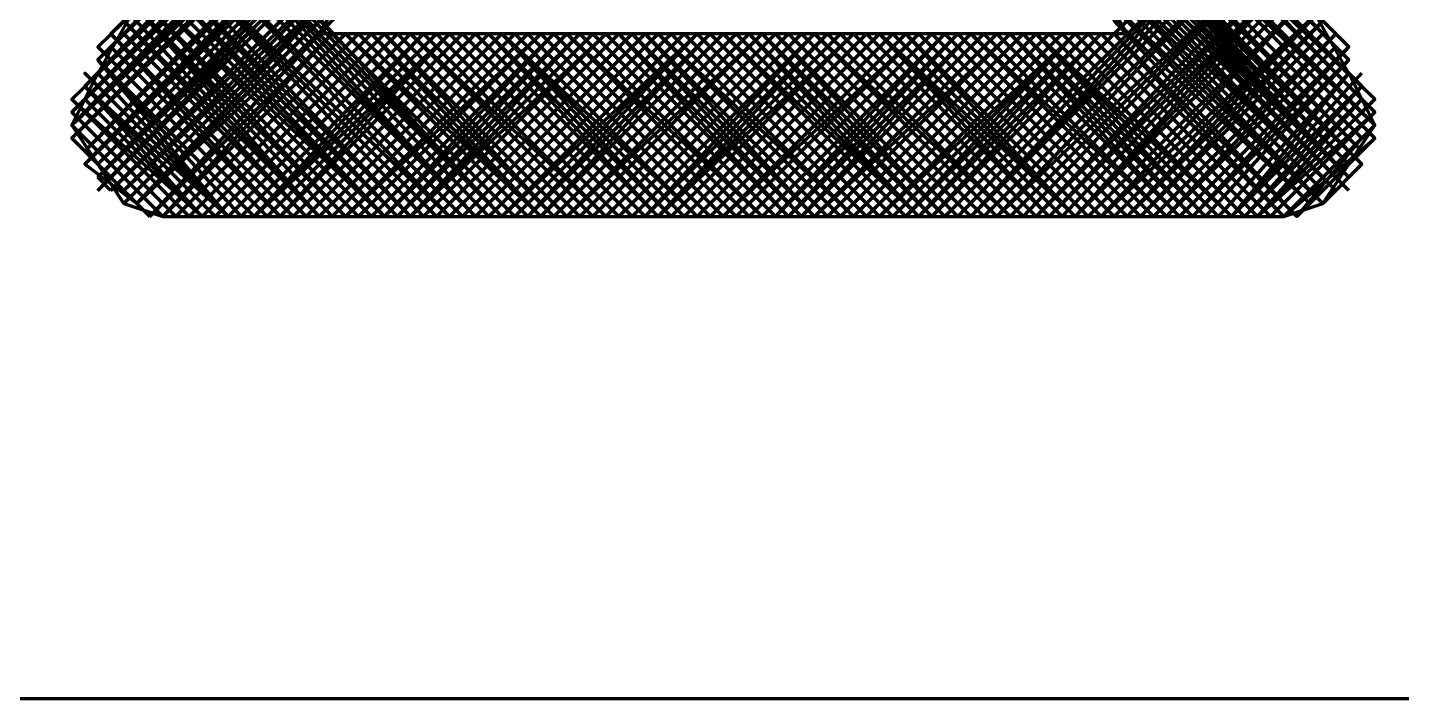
# Model space of a CAD drawing. Header units: inches. Extents: x 19 to 378, y -1 to 556.
# Drawn here: x 183.18 to 194.89, y 371.11 to 376.83 of the extents above; entities that cross this region are included whole.
import ezdxf

# ---------------------------------------------------------------- set-up
doc = ezdxf.new("R2010")
doc.units = ezdxf.units.IN
doc.layers.add('P', color=250, linetype='CONTINUOUS', lineweight=100)

msp = doc.modelspace()

# ---------------------------------------------------------------- linework, layer by layer
at = {"layer": 'P', "color": 0, "linetype": 'CONTINUOUS'}
for points in [[(168.222, 371.111), (205.889, 371.111), (205.889, 389.889), (168.222, 389.889), (168.222, 371.111)], [(188.444, 384.667), (183.778, 376.444)], [(194.444, 376.444), (189.778, 384.667)], [(192.556, 376.778), (185.667, 376.778), (189.111, 382.667), (192.556, 376.778)], [(184, 376.778), (188.222, 381.111)], [(183.889, 376.778), (188.222, 381)], [(183.889, 376.778), (188.111, 381)], [(194.333, 376.778), (190, 381)], [(194.444, 376.667), (190.111, 381)], [(194.333, 376.778), (190.111, 381)], [(183.778, 376.667), (188.111, 380.889)], [(183.778, 376.556), (188.111, 380.889)], [(194.444, 376.556), (190.222, 380.889)], [(183.778, 376.556), (188.111, 380.778)], [(183.778, 376.556), (188, 380.778)], [(194.444, 376.556), (190.222, 380.778)], [(194.444, 376.556), (190.222, 380.778)], [(183.667, 376.333), (187.889, 380.667)], [(183.778, 376.444), (188, 380.667)], [(194.556, 376.333), (190.222, 380.667)], [(194.444, 376.444), (190.222, 380.667)], [(183.667, 376.333), (187.889, 380.556)], [(183.667, 376.222), (187.889, 380.556)], [(194.556, 376.222), (190.333, 380.556)], [(194.556, 376.333), (190.333, 380.556)], [(183.667, 376.222), (187.778, 380.444)], [(194.556, 376.222), (190.444, 380.444)], [(194.556, 376.222), (190.444, 380.444)], [(183.556, 376.222), (187.778, 380.333)], [(183.556, 376.222), (187.778, 380.333)], [(194.667, 376.222), (190.444, 380.333)], [(183.556, 376.111), (187.778, 380.222)], [(183.556, 376.111), (187.667, 380.222)], [(194.667, 376.222), (190.444, 380.222)], [(194.667, 376.111), (190.556, 380.222)], [(194.667, 376.111), (190.556, 380.222)], [(183.556, 376.111), (187.667, 380.111)], [(183.556, 376), (187.556, 380.111)], [(194.667, 376), (190.556, 380.111)], [(183.556, 376), (187.556, 380)], [(183.556, 376), (187.556, 380)], [(194.667, 376), (190.667, 380)], [(194.667, 376), (190.667, 380)], [(183.556, 376), (187.556, 379.889)], [(183.556, 376), (187.556, 379.889)], [(194.667, 376), (190.778, 379.889)], [(194.667, 376), (190.778, 379.889)], [(183.556, 376), (187.444, 379.778)], [(194.667, 376), (190.778, 379.778)], [(183.556, 376), (187.444, 379.667)], [(183.556, 375.889), (187.333, 379.667)], [(194.667, 376), (190.778, 379.667)], [(194.667, 375.889), (190.889, 379.667)], [(194.667, 375.889), (190.889, 379.667)], [(183.556, 375.889), (187.333, 379.556)], [(183.556, 375.889), (187.222, 379.556)], [(194.556, 375.889), (190.889, 379.556)], [(183.667, 375.778), (187.222, 379.444)], [(183.667, 375.778), (187.222, 379.444)], [(183.667, 375.778), (187.222, 379.333)], [(183.667, 375.778), (187.222, 379.333)], [(194.556, 375.778), (191, 379.444)], [(194.556, 375.778), (191, 379.444)], [(194.556, 375.889), (191, 379.444)], [(194.556, 375.778), (191, 379.333)], [(183.667, 375.778), (187.111, 379.222)], [(183.667, 375.667), (187.111, 379.222)], [(194.556, 375.667), (191.111, 379.222)], [(194.556, 375.778), (191.111, 379.222)], [(183.667, 375.667), (187, 379.111)], [(183.667, 375.667), (187, 379.111)], [(194.556, 375.667), (191.222, 379.111)], [(194.556, 375.667), (191.222, 379.111)], [(183.667, 375.667), (187, 379)], [(194.556, 375.667), (191.222, 379)], [(183.667, 375.667), (187, 378.889)], [(183.778, 375.667), (187, 378.889)], [(194.444, 375.667), (191.222, 378.889)], [(194.556, 375.667), (191.222, 378.889)], [(194.444, 375.667), (191.333, 378.889)], [(183.778, 375.667), (186.889, 378.778)], [(183.778, 375.667), (186.889, 378.778)], [(194.444, 375.667), (191.333, 378.778)], [(183.778, 375.667), (186.778, 378.667)], [(183.778, 375.556), (186.778, 378.667)], [(194.444, 375.556), (191.444, 378.667)], [(194.444, 375.667), (191.444, 378.667)], [(194.444, 375.556), (191.556, 378.667)], [(183.778, 375.556), (186.778, 378.556)], [(183.778, 375.556), (186.778, 378.556)], [(194.444, 375.556), (191.556, 378.556)], [(183.778, 375.556), (186.667, 378.444)], [(194.444, 375.556), (191.556, 378.444)], [(183.778, 375.556), (186.667, 378.333)], [(183.778, 375.444), (186.667, 378.333)], [(183.778, 375.444), (186.556, 378.333)], [(194.444, 375.556), (191.556, 378.333)], [(194.444, 375.556), (191.556, 378.333)], [(194.444, 375.444), (191.667, 378.333)], [(183.778, 375.444), (186.556, 378.222)], [(194.444, 375.444), (191.667, 378.222)], [(183.778, 375.444), (186.444, 378.111)], [(183.778, 375.444), (186.444, 378.111)], [(194.333, 375.444), (191.778, 378.111)], [(194.444, 375.444), (191.778, 378.111)], [(194.444, 375.444), (191.778, 378.111)], [(183.889, 375.444), (186.444, 378)], [(183.889, 375.444), (186.444, 378)], [(187.222, 375.222), (184.667, 377.889), (187.222, 375.222), (184.667, 378)], [(185.667, 376.778), (184.667, 378)], [(187.333, 375.222), (185.778, 376.778), (184.667, 378)], [(190.889, 375.222), (192.444, 376.778), (193.667, 378)], [(190.889, 375.222), (192.444, 376.778), (193.667, 378)], [(194.333, 375.444), (191.778, 378)], [(183.889, 375.444), (186.333, 377.889)], [(183.889, 375.444), (186.333, 377.889)], [(187, 375.222), (184.556, 377.889), (187.111, 375.222), (184.556, 377.889), (187.111, 375.222)], [(184.556, 377.889), (187.222, 375.222), (184.556, 377.889), (187.222, 375.222)], [(191, 375.222), (193.667, 377.889), (191, 375.222), (193.667, 377.889)], [(191, 375.222), (193.667, 377.889), (191, 375.222), (193.667, 377.889), (191.111, 375.222), (193.667, 377.889), (191.111, 375.222)], [(193.667, 377.889), (191.222, 375.222), (193.667, 377.778), (191.222, 375.222)], [(194.333, 375.444), (191.778, 377.889)], [(194.333, 375.444), (191.889, 377.889)], [(183.889, 375.444), (186.333, 377.778)], [(183.889, 375.444), (186.222, 377.778)], [(187, 375.222), (184.444, 377.778), (187, 375.222), (184.444, 377.778), (187, 375.222), (184.556, 377.778)], [(191.222, 375.222), (193.778, 377.778), (191.222, 375.222), (193.778, 377.778)], [(194.333, 375.444), (191.889, 377.778)], [(194.333, 375.444), (192, 377.778)], [(184, 375.444), (186.222, 377.667)], [(184.333, 377.556), (186.778, 375.222), (184.444, 377.667), (186.778, 375.222)], [(186.889, 375.222), (184.444, 377.667), (186.889, 375.222), (184.444, 377.667)], [(191.333, 375.222), (193.778, 377.667), (191.333, 375.222), (193.778, 377.667), (191.444, 375.222), (193.778, 377.667)], [(194.222, 375.444), (192, 377.667)], [(184, 375.444), (186.222, 377.556)], [(184, 375.444), (186.222, 377.556)], [(186.556, 375.222), (184.333, 377.556), (186.556, 375.222), (184.333, 377.556), (186.667, 375.222), (184.333, 377.556)], [(186.667, 375.222), (184.333, 377.556), (186.778, 375.222), (184.333, 377.556), (186.778, 375.222)], [(191.444, 375.222), (193.889, 377.556), (191.556, 375.222), (193.889, 377.556), (191.556, 375.222)], [(193.889, 377.556), (191.556, 375.222), (193.889, 377.556), (191.556, 375.222)], [(193.889, 377.556), (191.667, 375.222), (193.889, 377.556), (191.667, 375.222)], [(194.222, 375.333), (192.111, 377.556)], [(194.222, 375.444), (192.111, 377.556)], [(194.222, 375.444), (192.111, 377.556)], [(184, 375.333), (186.111, 377.444)], [(184, 375.333), (186.111, 377.444)], [(184.222, 377.333), (186.333, 375.222), (184.222, 377.333), (186.333, 375.222), (184.333, 377.333), (186.444, 375.222), (184.333, 377.444), (186.444, 375.222)], [(186.444, 375.222), (184.333, 377.444), (186.444, 375.222), (184.333, 377.444)], [(191.778, 375.222), (193.889, 377.444), (191.778, 375.222), (193.889, 377.444), (191.778, 375.222), (193.889, 377.333), (191.778, 375.222)], [(194.222, 375.333), (192.111, 377.444)], [(184.111, 375.333), (186, 377.333)], [(184.111, 375.333), (186, 377.333)], [(184.111, 375.333), (186, 377.222)], [(184.111, 375.333), (185.889, 377.222)], [(186.111, 375.222), (184.111, 377.222), (186.111, 375.222), (184.111, 377.222), (186.222, 375.222), (184.222, 377.222)], [(186.222, 375.222), (184.222, 377.333), (186.222, 375.222), (184.222, 377.333), (186.222, 375.222)], [(193.889, 377.333), (191.889, 375.222), (194, 377.333), (191.889, 375.222)], [(192, 375.222), (194, 377.333), (192, 375.222), (194, 377.333), (192, 375.222)], [(194, 377.333), (192.111, 375.222), (194, 377.222)], [(194.222, 375.333), (192.111, 377.333)], [(192.111, 375.222), (194.111, 377.222), (192.111, 375.222), (194.111, 377.222), (192.111, 375.222)], [(194.222, 375.333), (192.222, 377.333)], [(194.222, 375.333), (192.222, 377.333)], [(194.222, 375.333), (192.333, 377.222)], [(184.111, 375.333), (185.889, 377.111)], [(184.111, 377), (185.889, 375.222), (184.111, 377.111)], [(185.889, 375.222), (184.111, 377.111), (186, 375.222), (184.111, 377.111), (186, 375.222)], [(192.222, 375.222), (194.111, 377.111), (192.222, 375.222), (194.111, 377.111), (192.333, 375.222), (194.111, 377.111)], [(194.111, 375.333), (192.333, 377.111)], [(185.667, 375.222), (184, 377), (185.667, 375.222), (184.111, 377), (185.778, 375.222), (184.111, 377)], [(184.111, 375.333), (185.889, 377)], [(184.111, 375.333), (185.889, 377)], [(184.111, 375.333), (185.778, 377)], [(185.778, 375.222), (184.111, 377), (185.889, 375.222), (184.111, 377), (185.889, 375.222)], [(192.333, 375.222), (194.222, 377), (192.333, 375.222), (194.222, 377), (192.333, 375.222)], [(194.111, 375.333), (192.333, 377)], [(194.111, 375.333), (192.333, 377)], [(194.222, 377), (192.444, 375.222), (194.222, 377), (192.444, 375.222)], [(194.111, 375.333), (192.444, 377)], [(194.222, 377), (192.556, 375.222), (194.222, 377)], [(185.556, 375.222), (184, 376.778), (185.556, 375.222), (184, 376.889), (185.667, 375.222), (184, 376.889), (185.667, 375.222)], [(184.222, 375.222), (185.778, 376.889)], [(194, 375.222), (192.444, 376.889)], [(192.556, 375.222), (194.222, 376.889), (192.556, 375.222), (194.222, 376.889), (192.556, 375.222)], [(194.222, 376.889), (192.667, 375.222), (194.222, 376.778), (192.667, 375.222)], [(183.889, 376.667), (185.333, 375.222), (183.889, 376.778), (185.333, 375.222)], [(185.444, 375.222), (183.889, 376.778), (185.444, 375.222), (183.889, 376.778)], [(185.444, 375.222), (183.889, 376.778), (185.444, 375.222), (183.889, 376.778)], [(184.222, 375.222), (185.667, 376.778)], [(184.222, 375.222), (185.778, 376.778)], [(184.222, 375.222), (185.778, 376.778)], [(184.333, 375.222), (185.778, 376.778)], [(184.333, 375.222), (185.889, 376.778)], [(184.333, 375.222), (185.889, 376.778)], [(184.333, 375.222), (185.889, 376.778)], [(184.333, 375.222), (185.889, 376.778)], [(184.333, 375.222), (185.889, 376.778)], [(184.333, 375.222), (185.889, 376.778)], [(184.444, 375.222), (186, 376.778)], [(184.444, 375.222), (186, 376.778)], [(184.444, 375.222), (186, 376.778)], [(184.556, 375.222), (186.111, 376.778)], [(184.556, 375.222), (186.111, 376.778)], [(184.556, 375.222), (186.111, 376.778)], [(184.667, 375.222), (186.222, 376.778)], [(184.667, 375.222), (186.222, 376.778)], [(184.667, 375.222), (186.222, 376.778)], [(184.667, 375.222), (186.222, 376.778)], [(184.667, 375.222), (186.222, 376.778)], [(184.667, 375.222), (186.222, 376.778)], [(184.778, 375.222), (186.333, 376.778)], [(184.778, 375.222), (186.333, 376.778)], [(184.778, 375.222), (186.333, 376.778)], [(184.889, 375.222), (186.444, 376.778)], [(184.889, 375.222), (186.444, 376.778)], [(184.889, 375.222), (186.444, 376.778)], [(184.889, 375.222), (186.444, 376.778)], [(184.889, 375.222), (186.444, 376.778)], [(184.889, 375.222), (186.444, 376.778)], [(185, 375.222), (186.556, 376.778)], [(185, 375.222), (186.556, 376.778)], [(185, 375.222), (186.556, 376.778)], [(185.111, 375.222), (186.556, 376.778)], [(185.111, 375.222), (186.667, 376.778)], [(185.111, 375.222), (186.667, 376.778)], [(185.111, 375.222), (186.667, 376.778)], [(185.111, 375.222), (186.778, 376.778)], [(185.111, 375.222), (186.778, 376.778)], [(185.222, 375.222), (186.778, 376.778)], [(185.222, 375.222), (186.778, 376.778)], [(185.222, 375.222), (186.778, 376.778)], [(185.333, 375.222), (186.778, 376.778)], [(185.333, 375.222), (186.889, 376.778)], [(185.333, 375.222), (186.889, 376.778)], [(185.333, 375.222), (186.889, 376.778)], [(185.444, 375.222), (187, 376.778)], [(185.444, 375.222), (187, 376.778)], [(185.444, 375.222), (187, 376.778)], [(185.444, 375.222), (187, 376.778)], [(185.444, 375.222), (187, 376.778)], [(185.444, 375.222), (187, 376.778)], [(185.556, 375.222), (187.111, 376.778)], [(185.556, 375.222), (187.111, 376.778)], [(185.556, 375.222), (187.111, 376.778)], [(185.667, 375.222), (187.222, 376.778)], [(185.667, 375.222), (187.222, 376.778)], [(185.667, 375.222), (187.222, 376.778)], [(185.667, 375.222), (187.222, 376.778)], [(185.667, 375.222), (187.222, 376.778)], [(185.667, 375.222), (187.222, 376.778)], [(185.778, 375.222), (187.333, 376.778)], [(185.778, 375.222), (187.333, 376.778)], [(185.778, 375.222), (187.333, 376.778)], [(187.333, 375.222), (185.778, 376.778)], [(187.333, 375.222), (185.778, 376.778)], [(185.889, 375.222), (187.444, 376.778)], [(185.889, 375.222), (187.444, 376.778)], [(185.889, 375.222), (187.444, 376.778)], [(185.889, 375.222), (187.556, 376.778)], [(185.889, 375.222), (187.556, 376.778)], [(185.889, 375.222), (187.556, 376.778)], [(187.444, 375.222), (185.889, 376.778)], [(187.444, 375.222), (185.889, 376.778)], [(187.444, 375.222), (185.889, 376.778)], [(187.444, 375.222), (185.889, 376.778)], [(187.556, 375.222), (185.889, 376.778)], [(187.556, 375.222), (185.889, 376.778)], [(186, 375.222), (187.556, 376.778)], [(186, 375.222), (187.556, 376.778)], [(186, 375.222), (187.556, 376.778)], [(187.556, 375.222), (186, 376.778)], [(187.556, 375.222), (186, 376.778)], [(187.556, 375.222), (186, 376.778)], [(186.111, 375.222), (187.667, 376.778)], [(186.111, 375.222), (187.667, 376.778)], [(186.111, 375.222), (187.667, 376.778)], [(187.556, 375.222), (186.111, 376.778)], [(187.667, 375.222), (186.111, 376.778)], [(187.667, 375.222), (186.111, 376.778)], [(186.222, 375.222), (187.667, 376.778)], [(186.222, 375.222), (187.778, 376.778)], [(186.222, 375.222), (187.778, 376.778)], [(186.222, 375.222), (187.778, 376.778)], [(186.222, 375.222), (187.778, 376.778)], [(186.222, 375.222), (187.778, 376.778)], [(187.667, 375.222), (186.222, 376.778)], [(187.778, 375.222), (186.222, 376.778)], [(187.778, 375.222), (186.222, 376.778)], [(187.778, 375.222), (186.222, 376.778)], [(187.778, 375.222), (186.222, 376.778)], [(187.778, 375.222), (186.222, 376.778)], [(187.778, 375.222), (186.222, 376.778)], [(186.333, 375.222), (187.778, 376.778)], [(186.333, 375.222), (187.889, 376.778)], [(186.333, 375.222), (187.889, 376.778)], [(187.889, 375.222), (186.333, 376.778)], [(187.889, 375.222), (186.333, 376.778)], [(187.889, 375.222), (186.333, 376.778)], [(186.444, 375.222), (187.889, 376.778)], [(186.444, 375.222), (188, 376.778)], [(186.444, 375.222), (188, 376.778)], [(186.444, 375.222), (188, 376.778)], [(186.444, 375.222), (188.111, 376.778)], [(186.444, 375.222), (188.111, 376.778)], [(186.444, 375.222), (188.111, 376.778)], [(188, 375.222), (186.444, 376.778)], [(188, 375.222), (186.444, 376.778)], [(188, 375.222), (186.444, 376.778)], [(188.111, 375.222), (186.444, 376.778)], [(188.111, 375.222), (186.444, 376.778)], [(188.111, 375.222), (186.444, 376.778)], [(186.556, 375.222), (188.111, 376.778)], [(186.556, 375.222), (188.111, 376.778)], [(186.556, 375.222), (188.111, 376.778)], [(188.111, 375.222), (186.556, 376.778)], [(188.111, 375.222), (186.556, 376.778)], [(188.111, 375.222), (186.556, 376.778)], [(186.667, 375.222), (188.222, 376.778)], [(186.667, 375.222), (188.222, 376.778)], [(186.667, 375.222), (188.222, 376.778)], [(188.222, 375.222), (186.667, 376.778)], [(188.222, 375.222), (186.667, 376.778)], [(188.222, 375.222), (186.667, 376.778)], [(186.778, 375.222), (188.333, 376.778)], [(186.778, 375.222), (188.333, 376.778)], [(186.778, 375.222), (188.333, 376.778)], [(186.778, 375.222), (188.333, 376.778)], [(186.778, 375.222), (188.333, 376.778)], [(186.778, 375.222), (188.333, 376.778)], [(188.333, 375.222), (186.778, 376.778)], [(188.333, 375.222), (186.778, 376.778)], [(188.333, 375.222), (186.778, 376.778)], [(188.333, 375.222), (186.778, 376.778)], [(188.333, 375.222), (186.778, 376.778)], [(188.333, 375.222), (186.778, 376.778)], [(186.889, 375.222), (188.444, 376.778)], [(186.889, 375.222), (188.444, 376.778)], [(186.889, 375.222), (188.444, 376.778)], [(188.444, 375.222), (186.889, 376.778)], [(188.444, 375.222), (186.889, 376.778)], [(188.444, 375.222), (186.889, 376.778)], [(187, 375.222), (188.556, 376.778)], [(187, 375.222), (188.556, 376.778)], [(187, 375.222), (188.556, 376.778)], [(187, 375.222), (188.556, 376.778)], [(187, 375.222), (188.556, 376.778)], [(187, 375.222), (188.556, 376.778)], [(188.556, 375.222), (187, 376.778)], [(188.556, 375.222), (187, 376.778)], [(188.556, 375.222), (187, 376.778)], [(188.556, 375.222), (187, 376.778)], [(188.556, 375.222), (187, 376.778)], [(188.556, 375.222), (187, 376.778)], [(187.111, 375.222), (188.667, 376.778)], [(187.111, 375.222), (188.667, 376.778)], [(187.111, 375.222), (188.667, 376.778)], [(188.556, 375.222), (187.111, 376.778)], [(188.667, 375.222), (187.111, 376.778)], [(188.667, 375.222), (187.111, 376.778)], [(187.222, 375.222), (188.778, 376.778)], [(187.222, 375.222), (188.778, 376.778)], [(187.222, 375.222), (188.778, 376.778)], [(187.222, 375.222), (188.778, 376.778)], [(187.222, 375.222), (188.889, 376.778)], [(187.222, 375.222), (188.889, 376.778)], [(188.667, 375.222), (187.222, 376.778)], [(188.778, 375.222), (187.222, 376.778)], [(188.778, 375.222), (187.222, 376.778)], [(188.778, 375.222), (187.222, 376.778)], [(188.889, 375.222), (187.222, 376.778)], [(188.889, 375.222), (187.222, 376.778)], [(187.333, 375.222), (188.889, 376.778)], [(187.333, 375.222), (188.889, 376.778)], [(187.333, 375.222), (188.889, 376.778)], [(188.889, 375.222), (187.333, 376.778)], [(188.889, 375.222), (187.333, 376.778)], [(188.889, 375.222), (187.333, 376.778)], [(188.889, 375.222), (187.333, 376.778)], [(187.444, 375.222), (188.889, 376.778)], [(187.444, 375.222), (189, 376.778)], [(187.444, 375.222), (189, 376.778)], [(189, 375.222), (187.444, 376.778)], [(189, 375.222), (187.444, 376.778)], [(189, 375.222), (187.444, 376.778)], [(187.556, 375.222), (189, 376.778)], [(187.556, 375.222), (189.111, 376.778)], [(187.556, 375.222), (189.111, 376.778)], [(187.556, 375.222), (189.111, 376.778)], [(187.556, 375.222), (189.111, 376.778)], [(187.556, 375.222), (189.111, 376.778)], [(187.556, 375.222), (189.111, 376.778)], [(189.111, 375.222), (187.556, 376.778)], [(189.111, 375.222), (187.556, 376.778)], [(189.111, 375.222), (187.556, 376.778)], [(189.111, 375.222), (187.556, 376.778)], [(189.111, 375.222), (187.556, 376.778)], [(189.111, 375.222), (187.556, 376.778)], [(187.667, 375.222), (189.222, 376.778)], [(187.667, 375.222), (189.222, 376.778)], [(187.667, 375.222), (189.222, 376.778)], [(189.222, 375.222), (187.667, 376.778)], [(189.222, 375.222), (187.667, 376.778)], [(189.222, 375.222), (187.667, 376.778)], [(187.778, 375.222), (189.333, 376.778)], [(187.778, 375.222), (189.333, 376.778)], [(187.778, 375.222), (189.333, 376.778)], [(187.778, 375.222), (189.444, 376.778)], [(187.778, 375.222), (189.444, 376.778)], [(187.778, 375.222), (189.444, 376.778)], [(189.333, 375.222), (187.778, 376.778)], [(189.333, 375.222), (187.778, 376.778)], [(189.333, 375.222), (187.778, 376.778)], [(189.444, 375.222), (187.778, 376.778)], [(189.444, 375.222), (187.778, 376.778)], [(189.444, 375.222), (187.778, 376.778)], [(187.889, 375.222), (189.444, 376.778)], [(187.889, 375.222), (189.444, 376.778)], [(187.889, 375.222), (189.444, 376.778)], [(189.444, 375.222), (187.889, 376.778)], [(189.444, 375.222), (187.889, 376.778)], [(189.444, 375.222), (187.889, 376.778)], [(188, 375.222), (189.556, 376.778)], [(188, 375.222), (189.556, 376.778)], [(188, 375.222), (189.556, 376.778)], [(189.556, 375.222), (188, 376.778)], [(189.556, 375.222), (188, 376.778)], [(189.556, 375.222), (188, 376.778)], [(188.111, 375.222), (189.667, 376.778)], [(188.111, 375.222), (189.667, 376.778)], [(188.111, 375.222), (189.667, 376.778)], [(188.111, 375.222), (189.667, 376.778)], [(188.111, 375.222), (189.667, 376.778)], [(188.111, 375.222), (189.667, 376.778)], [(189.667, 375.222), (188.111, 376.778)], [(189.667, 375.222), (188.111, 376.778)], [(189.667, 375.222), (188.111, 376.778)], [(189.667, 375.222), (188.111, 376.778)], [(189.667, 375.222), (188.111, 376.778)], [(189.667, 375.222), (188.111, 376.778)], [(188.222, 375.222), (189.778, 376.778)], [(188.222, 375.222), (189.778, 376.778)], [(188.222, 375.222), (189.778, 376.778)], [(189.667, 375.222), (188.222, 376.778)], [(189.778, 375.222), (188.222, 376.778)], [(189.778, 375.222), (188.222, 376.778)], [(188.333, 375.222), (189.889, 376.778)], [(188.333, 375.222), (189.889, 376.778)], [(188.333, 375.222), (189.889, 376.778)], [(188.333, 375.222), (189.889, 376.778)], [(188.333, 375.222), (189.889, 376.778)], [(188.333, 375.222), (189.889, 376.778)], [(189.778, 375.222), (188.333, 376.778)], [(189.889, 375.222), (188.333, 376.778)], [(189.889, 375.222), (188.333, 376.778)], [(189.889, 375.222), (188.333, 376.778)], [(189.889, 375.222), (188.333, 376.778)], [(189.889, 375.222), (188.333, 376.778)], [(188.444, 375.222), (189.889, 376.778)], [(188.444, 375.222), (190, 376.778)], [(188.444, 375.222), (190, 376.778)], [(189.889, 375.222), (188.444, 376.778)], [(190, 375.222), (188.444, 376.778)], [(190, 375.222), (188.444, 376.778)], [(190, 375.222), (188.444, 376.778)], [(188.556, 375.222), (190, 376.778)], [(188.556, 375.222), (190.111, 376.778)], [(188.556, 375.222), (190.111, 376.778)], [(188.556, 375.222), (190.111, 376.778)], [(188.556, 375.222), (190.222, 376.778)], [(188.556, 375.222), (190.222, 376.778)], [(190.111, 375.222), (188.556, 376.778)], [(190.111, 375.222), (188.556, 376.778)], [(190.111, 375.222), (188.556, 376.778)], [(190.222, 375.222), (188.556, 376.778)], [(190.222, 375.222), (188.556, 376.778)], [(190.222, 375.222), (188.556, 376.778)], [(188.667, 375.222), (190.222, 376.778)], [(188.667, 375.222), (190.222, 376.778)], [(188.667, 375.222), (190.222, 376.778)], [(188.667, 375.222), (190.222, 376.778)], [(190.222, 375.222), (188.667, 376.778)], [(190.222, 375.222), (188.667, 376.778)], [(190.222, 375.222), (188.667, 376.778)], [(188.778, 375.222), (190.333, 376.778)], [(188.778, 375.222), (190.333, 376.778)], [(188.778, 375.222), (190.333, 376.778)], [(190.333, 375.222), (188.778, 376.778)], [(190.333, 375.222), (188.778, 376.778)], [(190.333, 375.222), (188.778, 376.778)], [(188.889, 375.222), (190.444, 376.778)], [(188.889, 375.222), (190.444, 376.778)], [(188.889, 375.222), (190.444, 376.778)], [(188.889, 375.222), (190.444, 376.778)], [(188.889, 375.222), (190.444, 376.778)], [(188.889, 375.222), (190.444, 376.778)], [(190.444, 375.222), (188.889, 376.778)], [(190.444, 375.222), (188.889, 376.778)], [(190.444, 375.222), (188.889, 376.778)], [(190.444, 375.222), (188.889, 376.778)], [(190.444, 375.222), (188.889, 376.778)], [(190.444, 375.222), (188.889, 376.778)], [(189, 375.222), (190.556, 376.778)], [(189, 375.222), (190.556, 376.778)], [(189, 375.222), (190.556, 376.778)], [(190.556, 375.222), (189, 376.778)], [(190.556, 375.222), (189, 376.778)], [(190.556, 375.222), (189, 376.778)], [(189.111, 375.222), (190.667, 376.778)], [(189.111, 375.222), (190.667, 376.778)], [(189.111, 375.222), (190.667, 376.778)], [(189.111, 375.222), (190.778, 376.778)], [(189.111, 375.222), (190.778, 376.778)], [(189.111, 375.222), (190.778, 376.778)], [(190.667, 375.222), (189.111, 376.778)], [(190.667, 375.222), (189.111, 376.778)], [(190.667, 375.222), (189.111, 376.778)], [(190.778, 375.222), (189.111, 376.778)], [(190.778, 375.222), (189.111, 376.778)], [(190.778, 375.222), (189.111, 376.778)], [(189.222, 375.222), (190.778, 376.778)], [(189.222, 375.222), (190.778, 376.778)], [(189.222, 375.222), (190.778, 376.778)], [(190.778, 375.222), (189.222, 376.778)], [(190.778, 375.222), (189.222, 376.778)], [(190.778, 375.222), (189.222, 376.778)], [(189.333, 375.222), (190.889, 376.778)], [(189.333, 375.222), (190.889, 376.778)], [(189.333, 375.222), (190.889, 376.778)], [(190.778, 375.222), (189.333, 376.778)], [(190.889, 375.222), (189.333, 376.778)], [(190.889, 375.222), (189.333, 376.778)], [(189.444, 375.222), (191, 376.778)], [(189.444, 375.222), (191, 376.778)], [(189.444, 375.222), (191, 376.778)], [(189.444, 375.222), (191, 376.778)], [(189.444, 375.222), (191, 376.778)], [(189.444, 375.222), (191, 376.778)], [(190.889, 375.222), (189.444, 376.778)], [(191, 375.222), (189.444, 376.778)], [(191, 375.222), (189.444, 376.778)], [(191, 375.222), (189.444, 376.778)], [(191, 375.222), (189.444, 376.778)], [(191, 375.222), (189.444, 376.778)], [(189.556, 375.222), (191, 376.778)], [(189.556, 375.222), (191.111, 376.778)], [(189.556, 375.222), (191.111, 376.778)], [(191, 375.222), (189.556, 376.778)], [(191.111, 375.222), (189.556, 376.778)], [(191.111, 375.222), (189.556, 376.778)], [(191.111, 375.222), (189.556, 376.778)], [(189.667, 375.222), (191.111, 376.778)], [(189.667, 375.222), (191.222, 376.778)], [(189.667, 375.222), (191.222, 376.778)], [(189.667, 375.222), (191.222, 376.778)], [(189.667, 375.222), (191.222, 376.778)], [(189.667, 375.222), (191.222, 376.778)], [(191.222, 375.222), (189.667, 376.778)], [(191.222, 375.222), (189.667, 376.778)], [(191.222, 375.222), (189.667, 376.778)], [(191.222, 375.222), (189.667, 376.778)], [(191.222, 375.222), (189.667, 376.778)], [(191.222, 375.222), (189.667, 376.778)], [(189.778, 375.222), (191.222, 376.778)], [(189.778, 375.222), (191.333, 376.778)], [(189.778, 375.222), (191.333, 376.778)], [(189.778, 375.222), (191.333, 376.778)], [(191.333, 375.222), (189.778, 376.778)], [(191.333, 375.222), (189.778, 376.778)], [(191.333, 375.222), (189.778, 376.778)], [(189.889, 375.222), (191.444, 376.778)], [(189.889, 375.222), (191.444, 376.778)], [(189.889, 375.222), (191.444, 376.778)], [(189.889, 375.222), (191.556, 376.778)], [(189.889, 375.222), (191.556, 376.778)], [(189.889, 375.222), (191.556, 376.778)], [(191.444, 375.222), (189.889, 376.778)], [(191.444, 375.222), (189.889, 376.778)], [(191.444, 375.222), (189.889, 376.778)], [(191.556, 375.222), (189.889, 376.778)], [(191.556, 375.222), (189.889, 376.778)], [(191.556, 375.222), (189.889, 376.778)], [(190, 375.222), (191.556, 376.778)], [(190, 375.222), (191.556, 376.778)], [(190, 375.222), (191.556, 376.778)], [(191.556, 375.222), (190, 376.778)], [(191.556, 375.222), (190, 376.778)], [(191.556, 375.222), (190, 376.778)], [(190.111, 375.222), (191.667, 376.778)], [(190.111, 375.222), (191.667, 376.778)], [(190.111, 375.222), (191.667, 376.778)], [(191.667, 375.222), (190.111, 376.778)], [(191.667, 375.222), (190.111, 376.778)], [(191.667, 375.222), (190.111, 376.778)], [(190.222, 375.222), (191.778, 376.778)], [(190.222, 375.222), (191.778, 376.778)], [(190.222, 375.222), (191.778, 376.778)], [(190.222, 375.222), (191.778, 376.778)], [(190.222, 375.222), (191.778, 376.778)], [(190.222, 375.222), (191.778, 376.778)], [(191.778, 375.222), (190.222, 376.778)], [(191.778, 375.222), (190.222, 376.778)], [(191.778, 375.222), (190.222, 376.778)], [(191.778, 375.222), (190.222, 376.778)], [(191.778, 375.222), (190.222, 376.778)], [(191.778, 375.222), (190.222, 376.778)], [(190.333, 375.222), (191.889, 376.778)], [(190.333, 375.222), (191.889, 376.778)], [(190.333, 375.222), (191.889, 376.778)], [(191.889, 375.222), (190.333, 376.778)], [(191.889, 375.222), (190.333, 376.778)], [(191.889, 375.222), (190.333, 376.778)], [(190.444, 375.222), (192, 376.778)], [(190.444, 375.222), (192, 376.778)], [(190.444, 375.222), (192, 376.778)], [(190.444, 375.222), (192.111, 376.778)], [(190.444, 375.222), (192.111, 376.778)], [(190.444, 375.222), (192.111, 376.778)], [(191.889, 375.222), (190.444, 376.778)], [(192, 375.222), (190.444, 376.778)], [(192, 375.222), (190.444, 376.778)], [(192, 375.222), (190.444, 376.778)], [(192.111, 375.222), (190.444, 376.778)], [(192.111, 375.222), (190.444, 376.778)], [(190.556, 375.222), (192.111, 376.778)], [(190.556, 375.222), (192.111, 376.778)], [(190.556, 375.222), (192.111, 376.778)], [(192.111, 375.222), (190.556, 376.778)], [(192.111, 375.222), (190.556, 376.778)], [(192.111, 375.222), (190.556, 376.778)], [(190.667, 375.222), (192.111, 376.778)], [(190.667, 375.222), (192.222, 376.778)], [(190.667, 375.222), (192.222, 376.778)], [(192.111, 375.222), (190.667, 376.778)], [(192.222, 375.222), (190.667, 376.778)], [(192.222, 375.222), (190.667, 376.778)], [(192.222, 375.222), (190.667, 376.778)], [(190.778, 375.222), (192.222, 376.778)], [(190.778, 375.222), (192.333, 376.778)], [(190.778, 375.222), (192.333, 376.778)], [(190.778, 375.222), (192.333, 376.778)], [(190.778, 375.222), (192.333, 376.778)], [(190.778, 375.222), (192.333, 376.778)], [(192.333, 375.222), (190.778, 376.778)], [(192.333, 375.222), (190.778, 376.778)], [(192.333, 375.222), (190.778, 376.778)], [(192.333, 375.222), (190.778, 376.778)], [(192.333, 375.222), (190.778, 376.778)], [(192.333, 375.222), (190.778, 376.778)], [(190.889, 375.222), (192.333, 376.778)], [(190.889, 375.222), (192.444, 376.778)], [(192.444, 375.222), (190.889, 376.778)], [(192.444, 375.222), (190.889, 376.778)], [(192.444, 375.222), (190.889, 376.778)], [(192.556, 375.222), (191, 376.778)], [(192.556, 375.222), (191, 376.778)], [(192.556, 375.222), (191, 376.778)], [(192.556, 375.222), (191, 376.778)], [(192.556, 375.222), (191, 376.778)], [(192.556, 375.222), (191, 376.778)], [(192.667, 375.222), (191.111, 376.778)], [(192.667, 375.222), (191.111, 376.778)], [(192.667, 375.222), (191.111, 376.778)], [(192.778, 375.222), (191.222, 376.778)], [(192.778, 375.222), (191.222, 376.778)], [(192.778, 375.222), (191.222, 376.778)], [(192.889, 375.222), (191.222, 376.778)], [(192.889, 375.222), (191.222, 376.778)], [(192.889, 375.222), (191.222, 376.778)], [(192.889, 375.222), (191.333, 376.778)], [(192.889, 375.222), (191.333, 376.778)], [(192.889, 375.222), (191.333, 376.778)], [(193, 375.222), (191.444, 376.778)], [(193, 375.222), (191.444, 376.778)], [(193, 375.222), (191.444, 376.778)], [(193, 375.222), (191.556, 376.778)], [(193.111, 375.222), (191.556, 376.778)], [(193.111, 375.222), (191.556, 376.778)], [(193.111, 375.222), (191.556, 376.778)], [(193.111, 375.222), (191.556, 376.778)], [(193.111, 375.222), (191.556, 376.778)], [(193.111, 375.222), (191.667, 376.778)], [(193.222, 375.222), (191.667, 376.778)], [(193.222, 375.222), (191.667, 376.778)], [(193.222, 375.222), (191.778, 376.778)], [(193.333, 375.222), (191.778, 376.778)], [(193.333, 375.222), (191.778, 376.778)], [(193.333, 375.222), (191.778, 376.778)], [(193.444, 375.222), (191.778, 376.778)], [(193.444, 375.222), (191.778, 376.778)], [(193.444, 375.222), (191.778, 376.778)], [(193.444, 375.222), (191.889, 376.778)], [(193.444, 375.222), (191.889, 376.778)], [(193.444, 375.222), (191.889, 376.778)], [(193.556, 375.222), (192, 376.778)], [(193.556, 375.222), (192, 376.778)], [(193.556, 375.222), (192, 376.778)], [(193.667, 375.222), (192.111, 376.778)], [(193.667, 375.222), (192.111, 376.778)], [(193.667, 375.222), (192.111, 376.778)], [(193.667, 375.222), (192.111, 376.778)], [(193.667, 375.222), (192.111, 376.778)], [(193.667, 375.222), (192.111, 376.778)], [(193.778, 375.222), (192.222, 376.778)], [(193.778, 375.222), (192.222, 376.778)], [(193.778, 375.222), (192.222, 376.778)], [(193.889, 375.222), (192.333, 376.778)], [(193.889, 375.222), (192.333, 376.778)], [(193.889, 375.222), (192.333, 376.778)], [(193.889, 375.222), (192.333, 376.778)], [(193.889, 375.222), (192.333, 376.778)], [(193.889, 375.222), (192.333, 376.778)], [(193.889, 375.222), (192.444, 376.778)], [(194, 375.222), (192.444, 376.778)], [(194, 375.222), (192.444, 376.778)], [(194, 375.222), (192.444, 376.778)], [(192.778, 375.222), (194.333, 376.778), (192.778, 375.222), (194.333, 376.778)], [(192.889, 375.222), (194.333, 376.778), (192.889, 375.222), (194.333, 376.778), (192.889, 375.222), (194.333, 376.778)], [(185.222, 375.222), (183.778, 376.667), (185.222, 375.222), (183.778, 376.667), (185.222, 375.222)], [(192.889, 375.222), (194.333, 376.667)], [(193, 375.222), (194.444, 376.667), (193, 375.222), (194.444, 376.667), (193.111, 375.222), (194.444, 376.556), (193.111, 375.222), (194.444, 376.556), (193.111, 375.222), (194.444, 376.556)], [(184.889, 375.222), (183.778, 376.444), (184.889, 375.222), (183.778, 376.556), (185, 375.222), (183.778, 376.556), (185, 375.222)], [(183.778, 376.556), (185.111, 375.222), (183.778, 376.556)], [(185.111, 375.222), (183.778, 376.556), (185.111, 375.222), (183.778, 376.556), (185.111, 375.222)], [(193.111, 375.222), (194.444, 376.556), (193.222, 375.222), (194.444, 376.556), (193.222, 375.222)], [(183.778, 376.444), (183.556, 376), (183.778, 375.667), (184, 375.333), (184.333, 375.222)], [(183.667, 376.333), (184.889, 375.222), (183.667, 376.444), (184.889, 375.222)], [(193.333, 375.222), (194.444, 376.444), (193.333, 375.222), (194.444, 376.444), (193.444, 375.222), (194.556, 376.444)], [(193.889, 375.222), (194.222, 375.333), (194.444, 375.667), (194.667, 376), (194.444, 376.444)], [(184.667, 375.222), (183.667, 376.222), (184.667, 375.222), (183.667, 376.333), (184.778, 375.222), (183.667, 376.333), (184.778, 375.222)], [(193.444, 375.222), (194.556, 376.333), (193.444, 375.222), (194.556, 376.333), (193.444, 375.222)], [(194.556, 376.333), (193.556, 375.222), (194.556, 376.222), (193.556, 375.222)], [(184.556, 375.222), (183.556, 376.222), (184.556, 375.222), (183.556, 376.222), (184.667, 375.222), (183.667, 376.222), (184.667, 375.222)], [(193.667, 375.222), (194.556, 376.222), (193.667, 375.222), (194.556, 376.222)], [(193.667, 375.222), (194.667, 376.222), (193.667, 375.222), (194.667, 376.111), (193.778, 375.222), (194.667, 376.111), (193.778, 375.222)], [(184.444, 375.222), (183.556, 376.111), (184.444, 375.222), (183.556, 376.111)], [(184.333, 375.222), (183.556, 376), (184.333, 375.222), (183.556, 376)], [(184.333, 375.222), (183.556, 376), (184.333, 375.222), (183.556, 376)], [(193.889, 375.222), (194.667, 376), (193.889, 375.222), (194.667, 376)], [(193.889, 375.222), (194.667, 376), (193.889, 375.222), (194.667, 375.889), (194, 375.222), (194.556, 375.889)], [(184.222, 375.222), (183.556, 375.889), (184.222, 375.222)], [(184.111, 375.333), (183.667, 375.778), (184.111, 375.333)], [(194.111, 375.333), (194.556, 375.778), (194.111, 375.333)], [(184.111, 375.333), (183.667, 375.667), (184.111, 375.333)], [(184, 375.333), (183.778, 375.667)], [(194.222, 375.333), (194.556, 375.667), (194.222, 375.333)], [(194.222, 375.444), (194.444, 375.667)], [(183.889, 375.444), (183.778, 375.556)], [(194.333, 375.444), (194.444, 375.556)], [(184.333, 375.222), (193.889, 375.222)]]:
    msp.add_lwpolyline(points, dxfattribs=at)

doc.saveas('drawing.dxf')
